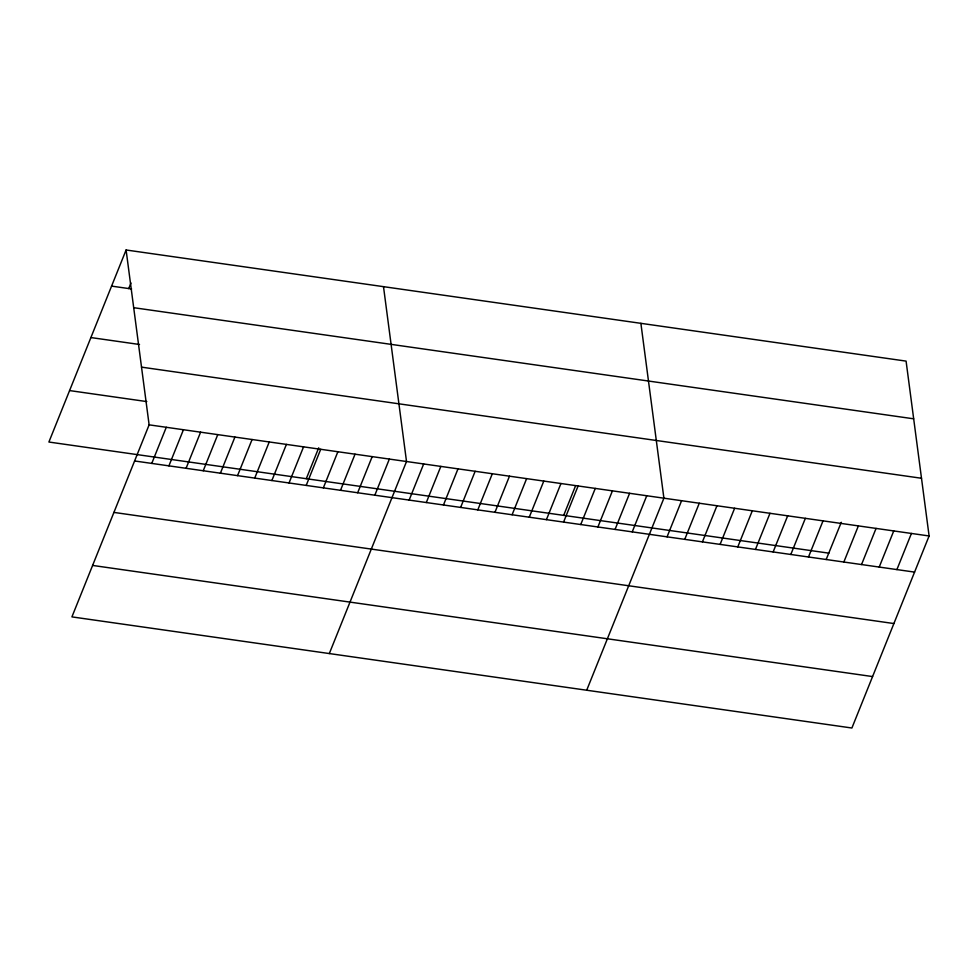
<?xml version="1.0" encoding="UTF-8"?>
<svg xmlns="http://www.w3.org/2000/svg" width="978" height="978" viewBox="0 0 978 978"><rect width="100%" height="100%" fill="white"/><g stroke="black" fill="none" stroke-linecap="round" stroke-linejoin="round"><path stroke-width="1.47" d="M126.101 249.989L149.121 424.843L71.92 616.886L851.899 728.011L929.1 535.968L906.08 361.114L126.101 249.989L48.9 442.032L828.879 553.157M128.741 288.559L130.966 282.997M151.761 463.413L166.284 427.288M168.913 465.858L183.436 429.733M186.077 468.303L200.6 432.178M203.241 470.748L217.764 434.623M220.392 473.193L234.916 437.068M237.556 475.638L252.079 439.513M254.72 478.083L269.243 441.958M271.872 480.528L286.395 444.403M289.036 482.973L303.559 446.848M306.297 478.707L318.706 447.826M306.2 485.418L320.711 449.293M323.351 487.863L337.875 451.738M340.515 490.308L355.038 454.183M357.667 492.753L372.19 456.628M374.831 495.198L389.354 459.073M329.317 653.561L406.518 461.518L383.498 286.664M409.146 500.088L423.67 463.963M426.31 502.533L440.834 466.408M443.474 504.978L457.997 468.853M460.626 507.423L475.149 471.298M477.79 509.868L492.313 473.743M494.954 512.313L509.477 476.188M512.105 514.758L526.629 478.633M529.269 517.203L543.792 481.078M546.433 519.648L560.944 483.523M563.683 515.382L575.577 485.785M563.585 522.093L578.108 485.968M580.749 524.538L595.272 488.413M597.9 526.983L612.424 490.858M615.064 529.428L629.587 493.303M632.228 531.873L646.751 495.748M586.702 690.236L663.903 498.193L640.883 323.339M667.069 536.836L681.593 500.712M684.747 539.355L699.27 503.23M702.424 541.873L716.947 505.748M720.101 544.391L734.625 508.267M737.779 546.91L752.302 510.785M755.456 549.428L769.979 513.303M773.146 551.947L787.669 515.822M790.823 554.465L805.346 518.34M808.5 556.983L823.024 520.858M826.178 559.502L841.288 522.289M843.855 562.02L858.378 525.895M861.545 564.538L876.056 528.413M879.222 567.057L893.745 530.932M896.899 569.587L911.423 533.45M111.578 286.114L131.602 288.962M133.693 307.691L913.672 418.816M90.893 337.557L139.512 344.488M141.529 367.141L921.508 478.266M69.585 390.577L146.798 401.579M149.121 424.843L929.1 535.968M134.597 460.968L914.577 572.106M113.913 512.411L893.892 623.548M92.604 565.431L872.584 676.568"/></g></svg>
